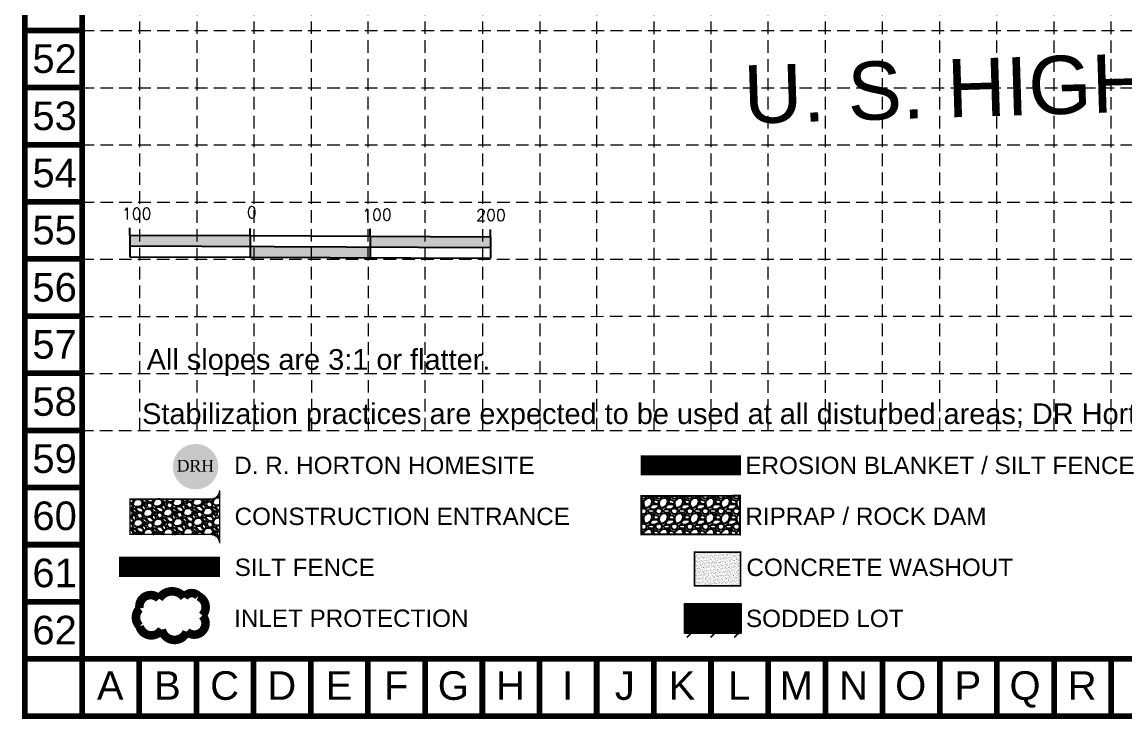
# Model space of a CAD drawing. Header units: feet. Extents: x 7707 to 9528, y 2602 to 5512.
# Drawn here: x 7707 to 8583, y 2602 to 3156 of the extents above; entities that cross this region are included whole.
import ezdxf
from ezdxf.enums import TextEntityAlignment as Align

# ---------------------------------------------------------------- set-up
doc = ezdxf.new("R2010")
doc.units = ezdxf.units.FT
doc.header["$LTSCALE"] = 0.4
doc.header["$MEASUREMENT"] = 0
doc.linetypes.add('ACAD_ISO02W100', pattern=[15, 12, -3])
doc.linetypes.add('HIDDEN', pattern=[0.375, 0.25, -0.125])
for name, color, linetype in [('BASE', 7, 'Continuous'), ('grid', 254, 'HIDDEN'), ('LEGEND', 7, 'Continuous'), ('LOT NUM', 7, 'Continuous')]:
    doc.layers.add(name, color=color, linetype=linetype)
doc.styles.add('DRHorton', font='dutcheb.ttf')
doc.styles.add('L120', font='simplex.shx', dxfattribs={"height": 4.8})
doc.styles.add("L200'", font='ARIAL.TTF', dxfattribs={"height": 0.001969})
doc.styles.get("Standard").update_dxf_attribs({"font": 'ARIAL.TTF'})

# ---------------------------------------------------------------- blocks, each defined once
blk = doc.blocks.new('washout')
at = {"layer": 'BASE'}
h = blk.add_hatch(dxfattribs=at)
h.set_pattern_fill('AR-SAND', color=30, scale=1.29438, style=0)
h.set_pattern_definition([(37.5, (1095.3101, -97.0785), (-0.0815373, 2.494042), [0, -1.9674576, 0, -2.200446, 0, -2.1033675]), (7.5, (1095.31, -97.0785), (2.290764, 3.652929), [0, -1.0613916, 0, -1.7733006, 0, -0.6795495]), (327.5, (1093.718, -97.0785), (4.030883, 0.007325), [0, -0.64719, 0, -2.329884, 0, -3.041793]), (317.5, (1093.718, -97.0785), (3.89107, 1.136046), [0, -0.323595, 0, -1.5273684, 0, -1.747413])])
h.paths.add_polyline_path([(44.3, 0), (44.3, 32.4), (0, 32.4), (0, 0)])
at = {"layer": 'BASE', "color": 30, "linetype": 'ACAD_ISO02W100', "const_width": 1.62}
blk.add_lwpolyline([(0, 0), (44.3, 0), (44.3, 32.4), (0, 32.4)], close=True, dxfattribs=at)
blk = doc.blocks.new('DRHorton')
h = blk.add_hatch(color=1)
h.paths.add_polyline_path([(78.7, 25.78, 1), (40.43, 25.78, 1)])
h.paths.add_polyline_path([(42.33, 17.91), (76.5, 17.91), (76.5, 34.87), (42.33, 34.87)], flags=24)
at = {"layer": 'BASE', "color": 176, "style": 'DRHorton'}
blk.add_text('DRH', height=9.814, dxfattribs=at).set_placement((59.39, 21.64), align=Align.CENTER)
blk = doc.blocks.new('A$C0E8E13EF')
h = blk.add_hatch(color=7)
h.paths.add_polyline_path([(101.82, 9.4), (101.85, 17.99), (6.44, 18.39), (6.4, 9.8)])
h.paths.add_polyline_path([(101.82, 9.4), (101.78, 0.8), (197.2, 0.4), (197.23, 9)])
h.paths.add_polyline_path([(197.27, 17.59), (197.23, 9), (292.65, 8.6), (292.69, 17.19)])
at = {"color": 7}
for p, q in [((6.44, 18.39), (6.36, 1.2)), ((6.44, 18.39), (6.46, 24.12)), ((6.44, 18.39), (101.85, 17.99)), ((101.85, 17.99), (101.78, 0.8)), ((101.85, 17.99), (101.88, 23.72)), ((101.85, 17.99), (292.69, 17.19)), ((197.27, 17.59), (197.2, 0.4)), ((197.27, 17.59), (197.29, 23.32)), ((292.69, 17.19), (292.71, 22.92)), ((6.4, 9.8), (292.65, 8.6)), ((292.69, 17.19), (292.61, 0)), ((6.36, 1.2), (101.78, 0.8)), ((101.78, 0.8), (292.61, 0))]:
    blk.add_line(p, q, dxfattribs=at)
at = {"color": 7, "style": 'L120'}
for s, p in [('100', (-0.03, 30.97)), ('0', (99.2, 31.95)), ('100', (190.8, 30.17)), ('200', (281.34, 29.79))]:
    blk.add_text(s, height=9.16, rotation=359.75988, dxfattribs=at).set_placement(p)

msp = doc.modelspace()

# ---------------------------------------------------------------- hatches: boundary and pattern name
at = {"layer": 'LEGEND'}
h = msp.add_hatch(dxfattribs=at)
h.set_pattern_fill('GRAVEL', color=4, scale=11.204733, angle=-43.93426, style=0)
h.set_pattern_definition([(184.078545, (-7868.3941, -4015.448), (-134.519353187, -10.42678821), [1.50744, -149.23682]), (141.0354448, (-7869.89774, -4015.5552), (104.601381257, -85.221633629), [2.586814, -256.0945285]), (88.576145, (-7871.9091, -4013.9285), (-4.827065468, -166.500370652), [1.823996, -180.5758295]), (223.339445, (-7876.9995, -4012.9138), (163.553058509, 153.604546957), [2.3556606, -233.2103524]), (248.899445, (-7878.7128, -4014.53054), (52.945703242, 135.698318865), [2.309912, -228.6815675]), (313.339445, (-7879.54437, -4016.68557), (-153.604546957, 163.553058509), [2.3556606, -233.2103524]), (353.7599448, (-7877.92764, -4018.39884), (-182.638229623, 20.375472897), [3.1152406, -308.4085736]), (28.3210448, (-7874.83085, -4018.73745), (227.515177491, 123.097025973), [2.941108, -291.169779]), (77.495345, (-7872.2418, -4017.34215), (36.513105466, 167.08985368), [2.363638, -234.000454]), (131.302145, (-7871.73, -4015.0346), (80.984162526, -93.585158854), [2.698458, -132.224394]), (178.4631448, (-7873.51107, -4013.0074), (-182.343514256, 4.532315733), [3.4896916, -345.479723]), (94.879845, (-7869.089, -4020.691), (-9.83735141, 102.8330709), [1.191074, -117.916858]), (127.534945, (-7869.19033, -4019.5042), (89.347678238, -117.202621601), [2.2660115, -224.3356775]), (181.065745, (-7870.571, -4017.707), (-7.77421, -8.0689386), [1.5845845, -14.261294]), (159.264345, (-7870.2028, -4016.1948), (55.89310367, -22.73315316), [0.85333, -84.47937]), (247.867145, (-7871.0009, -4015.8927), (15.25368963, 31.9810173), [1.206783, -59.132551]), (347.029545, (-7871.4555, -4017.0106), (39.75522676, -7.1847153), [1.960033, -63.3742254]), (117.630845, (-7869.5455, -4017.4505), (8.3636804, -23.6173418), [1.417298, -34.015182]), (332.455245, (-7875.68084, -4011.38365), (104.011944522, -53.535343874), [1.9854786, -196.562888]), (26.411945, (-7873.9204, -4012.3018), (-117.792006258, -57.6615204), [1.665707, -164.9046216]), (249.264345, (-7867.9907, -4015.8367), (22.73315316, 55.89310367), [1.706649, -83.626051]), (299.676245, (-7868.5949, -4017.4328), (-57.366812187, 101.948842595), [1.9854786, -196.562888]), (295.509745, (-7880.5009, -4016.3864), (-24.79631109, 55.00889223), [1.914665, -93.818616]), (250.840845, (-7879.6763, -4018.1144), (45.171693077, 127.629301637), [1.604271, -158.823085]), (22.867145, (-7875.6842, -4023.9834), (55.0089188, 24.7962526), [1.706649, -83.626051]), (333.419745, (-7874.11166, -4023.3202), (-135.99297281, 68.789014798), [1.8782605, -185.947289]), (25.509745, (-7879.638, -4020.174), (-55.00889223, -24.79631109), [0.957332, -94.775948]), (57.375645, (-7876.1683, -4023.517), (23.02791935, 40.04993952), [0.571329, -56.561815]), (122.029545, (-7875.8603, -4023.0357), (16.43262008, -31.39154747), [2.309912, -43.8883775]), (142.074745, (-7877.0854, -4021.07744), (88.463560914, -69.673143653), [2.140664, -211.92545]), (259.755845, (-7872.1552, -4017.7368), (7.47946496, 23.91208654), [1.615969, -38.783266]), (309.2229448, (-7872.4426, -4019.32697), (121.623430521, -148.299461169), [2.8212844, -279.3066784]), (17.011145, (-7870.6586, -4021.5126), (-86.695200756, -25.385724865), [1.1535945, -114.206187]), (46.065745, (-7869.555, -4021.175), (-0.2947284, 15.843144), [0.672284, -10.532449]), (76.322145, (-7877.0135, -4020.6799), (-22.143769405, -87.579362954), [1.556606, -154.104514]), (4.078545, (-7876.64545, -4019.1674), (134.519353187, 10.42678821), [3.01488, -147.72938]), (316.065745, (-7873.638, -4018.953), (15.843144, 0.2947284), [2.9132305, -8.291502]), (281.370545, (-7871.5403, -4020.9743), (-26.26979406, 134.224653413), [1.771625, -175.39075]), (210.120345, (-7871.191, -4022.7111), (-39.16576661, -24.50153851), [1.6314315, -79.9402546]), (163.7117448, (-7872.60214, -4023.5298), (-231.051887446, 67.020489224), [2.65625, -262.969181]), (131.4918448, (-7875.15178, -4022.7848), (-97.122006108, 109.13359744), [2.810136, -278.2031355])])
edge = h.paths.add_edge_path()
edge.add_line((7864.36, 2741.9), (7864.36, 2783.92))
edge.add_arc((7857.35, 2783.92), 7, -89.96094, 0, ccw=False)
edge.add_line((7857.36, 2776.92), (7793.17, 2776.91))
edge.add_line((7793.17, 2776.91), (7793.17, 2748.88))
edge.add_line((7793.17, 2748.88), (7857.35, 2748.9))
edge.add_arc((7857.35, 2741.9), 7, 0, 90.03906, ccw=False)
at = {"layer": 'LEGEND', "linetype": 'ACAD_ISO02W100'}
h = msp.add_hatch(dxfattribs=at)
h.set_pattern_fill('GRAVEL', color=240, scale=12.314887, style=0)
h.set_pattern_definition([(228.0128, (7322.9431, 2127.0124), (-98.5190767, -110.8340023), [1.6568, -164.02307]), (184.9697, (7321.8347, 2125.7809), (147.77866065, 12.31478025), [2.84311, -281.46814]), (132.5104, (7319.0023, 2125.5346), (123.1487588, -135.4638672), [2.00472, -198.46712]), (267.2737, (7314.1995, 2122.45586), (12.31483827, 246.2977498), [2.58906, -256.31662]), (292.8337, (7314.07634, 2119.86973), (-61.57455853, 147.7786035), [2.53878, -251.33913]), (357.2737, (7315.0615, 2117.5299), (-246.2977498, 12.31483827), [2.58906, -256.31662]), (37.6942, (7317.64765, 2117.40675), (-160.09362547, -123.14875492), [3.4239, -338.96541]), (72.2553, (7320.35693, 2119.5003), (86.2043437, 270.92747437), [3.23251, -320.01861]), (121.4296, (7321.3421, 2122.579), (-98.51919987, 160.09347388), [2.59783, -257.18501]), (175.2364, (7319.9875, 2124.7957), (135.463772, -12.314783), [2.96582, -145.32507]), (222.3974, (7317.0319, 2125.042), (-147.77873823, -135.46366288), [3.83545, -379.70954]), (138.8141, (7326.3912, 2122.3327), (-86.2042474, 73.8892908), [1.30908, -129.59995]), (171.4692, (7325.40603, 2123.19475), (160.0935139, -24.62987203), [2.49053, -246.56265]), (225, (7322.943, 2123.564), (-1e-15, -12.31489), [1.74158, -15.67429]), (203.1986, (7322.081, 2125.042), (61.5744332, 24.629791), [0.93788, -92.84951]), (291.8014, (7321.219, 2124.6725), (-12.314886, 36.9446653), [1.32635, -64.99135]), (30.9638, (7321.7116, 2123.441), (36.9446376, 24.6298052), [2.15423, -69.65329]), (161.5651, (7323.5588, 2124.5494), (24.62978, -12.314868), [1.55772, -37.38537]), (16.3895, (7314.07634, 2124.67254), (123.14890016, 36.94457215), [2.1822, -216.03816]), (70.3462, (7316.1699, 2125.2883), (-49.2594907, -135.4637867), [1.83074, -181.24322]), (293.1986, (7323.5588, 2127.0124), (-24.629791, 61.5744332), [1.87574, -91.91164]), (343.6105, (7324.2977, 2125.2883), (-123.14890016, 36.94457215), [2.1822, -216.03816]), (339.444, (7314.0763, 2117.0373), (-61.5744593, 24.6297253), [2.10437, -103.11408]), (294.7751, (7316.0467, 2116.2984), (-61.57434035, 135.4638025), [1.76322, -174.55913]), (66.8014, (7323.682, 2114.6975), (24.629791, 61.5744332), [1.87574, -91.91164]), (17.354, (7324.42084, 2116.4216), (-160.09355987, -49.25948153), [2.06436, -204.37078]), (69.444, (7317.6477, 2114.6975), (-24.6297253, -61.5744593), [1.05218, -104.16626]), (101.3099, (7322.943, 2114.6975), (-12.314858, 49.2595585), [0.62794, -62.16591]), (165.9638, (7322.82, 2115.3132), (36.944669, -12.3148634), [2.53878, -48.2368]), (186.009, (7320.3569, 2115.929), (123.14887, 12.3148789), [2.35276, -232.92283]), (303.6901, (7321.7116, 2122.3327), (-12.314904, 24.629769), [1.77608, -42.62588]), (353.1572, (7322.69676, 2120.8549), (209.35307643, -24.6298731), [3.10081, -306.98013]), (60.9454, (7325.7755, 2120.4855), (-49.2595496, -86.2042159), [1.26789, -125.52163]), (90, (7326.391, 2121.594), (-12.31489, 12.31489), [0.73889, -11.576]), (120.2564, (7320.1106, 2116.2984), (49.25948626, -86.2042414), [1.71083, -169.37305]), (48.0128, (7319.2486, 2117.7762), (98.5190767, 110.8340023), [3.31359, -162.36627]), (0, (7321.465, 2120.239), (12.31489, 12.31489), [3.20187, -9.11302]), (325.3048, (7324.66714, 2120.2392), (-123.1488024, 86.2043172), [1.94716, -192.7683]), (254.0546, (7326.268, 2119.1308), (-12.314886, -49.2595508), [1.79307, -87.86066]), (207.646, (7325.7755, 2117.40675), (-233.98280722, -123.14896807), [2.91943, -289.02393]), (175.4261, (7323.18935, 2116.0521), (-160.09354188, 12.31482329), [3.08856, -305.76725])])
h.paths.add_polyline_path([(8199.19, 2748.95), (8277.56, 2748.81), (8277.56, 2779.59), (8199.19, 2779.47)])
at = {"layer": 'LEGEND'}
h = msp.add_hatch(dxfattribs=at)
h.set_pattern_fill('ANSI31', color=2, scale=5.323239, style=0)
h.set_pattern_definition([(45, (8179.43255, 2614.55933), (-0.4705123, 0.4705123), [])])
h.paths.add_polyline_path([(8233.4, 2693.45), (8233.4, 2692.11), (8233.4, 2670.77), (8278.42, 2670.77), (8278.42, 2693.45)])
h = msp.add_hatch(dxfattribs=at)
h.set_pattern_fill('ANSI31', color=2, scale=106.464789, style=0)
h.set_pattern_definition([(45, (8179.433, 2611.067), (-9.4102, 9.4102), [])])
h.paths.add_polyline_path([(8233.4, 2689.96), (8233.4, 2688.62), (8233.4, 2667.28), (8278.42, 2667.28), (8278.42, 2689.96)])

# ---------------------------------------------------------------- linework, layer by layer
at = {"layer": 'BASE', "const_width": 4.54}
for points in [[(9525.7, 2604.55), (9525.7, 5510.1), (7709.73, 5510.1), (7709.73, 2604.55)], [(9480.3, 2649.95), (9480.3, 5464.7), (7755.13, 5464.7), (7755.13, 2649.95)]]:
    msp.add_lwpolyline(points, close=True, dxfattribs=at)
for points in [[(7755.13, 3149.34), (7709.73, 3149.34)], [(7755.13, 3103.94), (7709.73, 3103.94)], [(7755.13, 3058.54), (7709.73, 3058.54)], [(7755.13, 3013.14), (7709.73, 3013.14)], [(7755.13, 2967.75), (7709.73, 2967.75)], [(7755.13, 2922.35), (7709.73, 2922.35)], [(7755.13, 2876.95), (7709.73, 2876.95)], [(7755.13, 2831.55), (7709.73, 2831.55)], [(7755.13, 2786.15), (7709.73, 2786.15)], [(7755.13, 2740.75), (7709.73, 2740.75)], [(7755.13, 2695.35), (7709.73, 2695.35)], [(7755.13, 2649.95), (7709.73, 2649.95)], [(7755.13, 2649.95), (7755.13, 2604.55)], [(7800.53, 2649.95), (7800.53, 2604.55)], [(7845.93, 2649.95), (7845.93, 2604.55)], [(7891.33, 2649.95), (7891.33, 2604.55)], [(7936.73, 2649.95), (7936.73, 2604.55)], [(7982.13, 2649.95), (7982.13, 2604.55)], [(8027.53, 2649.95), (8027.53, 2604.55)], [(8072.93, 2649.95), (8072.93, 2604.55)], [(8118.33, 2649.95), (8118.33, 2604.55)], [(8163.73, 2649.95), (8163.73, 2604.55)], [(8209.12, 2649.95), (8163.73, 2649.95)], [(8209.12, 2649.95), (8209.12, 2604.55)], [(8254.52, 2649.95), (8254.52, 2604.55)], [(8299.92, 2649.95), (8299.92, 2604.55)], [(8345.32, 2649.95), (8345.32, 2604.55)], [(8390.72, 2649.95), (8390.72, 2604.55)], [(8436.12, 2649.95), (8436.12, 2604.55)], [(8481.52, 2649.95), (8481.52, 2604.55)], [(8526.92, 2649.95), (8526.92, 2604.55)], [(8572.32, 2649.95), (8572.32, 2604.55)]]:
    msp.add_lwpolyline(points, dxfattribs=at)
at = {"layer": 'grid', "color": 252, "linetype": 'HIDDEN', "lineweight": 0, "ltscale": 100}
for p, q in [((8345.32, 2831.47), (8345.32, 5464.7)), ((8390.72, 2831.46), (8390.72, 5464.7)), ((8436.12, 2831.45), (8436.12, 5464.7)), ((8481.52, 2831.45), (8481.52, 5464.7)), ((8526.92, 2831.44), (8526.92, 5464.7)), ((8572.32, 2831.43), (8572.32, 5464.7)), ((7800.95, 2831.55), (7800.7, 5463)), ((7846.54, 2831.55), (7845.97, 5462.98)), ((7891.8, 2831.54), (7891.38, 5462.86)), ((7937.44, 2831.53), (7936.72, 5462.79)), ((7982.43, 2831.53), (7982.24, 5463.14)), ((8027.55, 2831.52), (8027.69, 5463.05)), ((8073.29, 2831.51), (8073.04, 5462.89)), ((8118.85, 2831.5), (8118.39, 5462.93)), ((8163.89, 2831.5), (8163.9, 5462.9)), ((8209.41, 2831.49), (8209.36, 5462.89)), ((8254.53, 2831.48), (8254.62, 5462.88)), ((8299.94, 2831.48), (8300.22, 5462.82)), ((7754.7, 3149.19), (9479.87, 3149.19)), ((7754.7, 3103.79), (9479.87, 3103.79)), ((7754.7, 3058.39), (9479.87, 3058.39)), ((7754.7, 3012.99), (9479.87, 3012.99)), ((7754.46, 2967.63), (9478.43, 2967.53)), ((7754.14, 2922.1), (9478.43, 2922.41)), ((7754.29, 2876.8), (9478.6, 2876.68)), ((7754.3, 2831.56), (9478.54, 2831.29))]:
    msp.add_line(p, q, dxfattribs=at)
at = {"layer": 'LEGEND', "color": 84, "const_width": 16}
msp.add_lwpolyline([(8198.78, 2803.83), (8278.34, 2803.83)], dxfattribs=at)
at = {"layer": 'LEGEND', "color": 4, "const_width": 1.12}
msp.add_lwpolyline([(7864.36, 2741.9), (7864.36, 2783.92, -0.414014), (7857.36, 2776.92), (7793.17, 2776.91), (7793.17, 2748.88), (7857.35, 2748.9, -0.414413)], format="xyb", close=True, dxfattribs=at)
at = {"layer": 'LEGEND', "color": 240, "linetype": 'ACAD_ISO02W100', "const_width": 1.54}
msp.add_lwpolyline([(8199.19, 2748.95), (8277.56, 2748.81), (8277.56, 2779.59), (8199.19, 2779.47)], close=True, dxfattribs=at)
at = {"layer": 'LEGEND', "color": 200, "const_width": 16}
msp.add_lwpolyline([(7784.38, 2723.16), (7864.68, 2723.16)], dxfattribs=at)
at = {"layer": 'LEGEND', "color": 170, "ltscale": 100, "const_width": 6.81}
msp.add_lwpolyline([(7816.25, 2697.72, 0.520567), (7816.25, 2697.72, 0.765195), (7800.84, 2689.97, 0.417879), (7800.74, 2676.01, 0.6649), (7818.35, 2673.32, 0.744833), (7838.21, 2671.66, 0.975642), (7850.58, 2684.43, 0.520567), (7847.5, 2699.83, 0.520567), (7836.21, 2698.8, 0.540264), (7816.25, 2697.72)], format="xyb", close=True, dxfattribs=at)
at = {"layer": 'LEGEND', "color": 2}
msp.add_lwpolyline([(8233.4, 2692.11), (8233.4, 2670.77), (8278.42, 2670.77), (8278.42, 2693.45), (8233.4, 2693.45)], close=True, dxfattribs=at)

# ---------------------------------------------------------------- block references
at = {"color": 250}
msp.add_blockref('A$C0E8E13EF', (7786.69, 2968.28), dxfattribs=at)
at = {"layer": 'LEGEND'}
for name, p, xscale, yscale, zscale in [('DRHorton', (7788.97, 2778.38), 0.944999999994252, 0.9449999999947067, 0.9449999999945009), ('washout', (8241.4, 2708), 0.8234692293517583, 0.8234692293517583, 0.8234692293516177)]:
    msp.add_blockref(name, p, dxfattribs=dict(at, xscale=xscale, yscale=yscale, zscale=zscale))

# ---------------------------------------------------------------- texts
at = {"layer": 'BASE'}
for s, p in [('52', (7733.31, 3126.89)), ('53', (7733.31, 3081.49)), ('54', (7733.31, 3036.09)), ('55', (7733.31, 2990.7)), ('56', (7733.31, 2945.3)), ('57', (7733.31, 2899.9)), ('58', (7733.31, 2854.5)), ('59', (7733.31, 2809.1)), ('60', (7733.31, 2763.7)), ('61', (7733.31, 2718.3)), ('62', (7733.31, 2672.9)), ('A', (7777.49, 2628.83)), ('B', (7822.89, 2628.83)), ('C', (7868.29, 2628.83)), ('D', (7913.69, 2628.83)), ('E', (7959.09, 2628.83)), ('F', (8004.49, 2628.83)), ('G', (8049.89, 2628.83)), ('H', (8095.29, 2628.83)), ('I', (8140.68, 2628.83)), ('J', (8186.08, 2628.83)), ('K', (8231.48, 2628.83)), ('L', (8276.88, 2628.83)), ('M', (8322.28, 2628.83)), ('N', (8367.68, 2628.83)), ('O', (8413.08, 2628.83)), ('P', (8458.48, 2628.83)), ('Q', (8503.88, 2628.83)), ('R', (8549.28, 2628.83))]:
    msp.add_text(s, height=22.7, dxfattribs=at).set_placement(p, align=Align.MIDDLE_CENTER)
at = {"layer": 'BASE', "color": 7, "style": "L200'"}
for s, height, p in [('All slopes are 3:1 or flatter.', 16.4245, (7806.44, 2879.69)), ('Stabilization practices are expected to be used at all disturbed areas; DR Horton lots are the disturbed area.', 16.42454, (7802.8, 2836.58))]:
    msp.add_text(s, height=height, dxfattribs=at).set_placement(p)
at = {"layer": 'LEGEND', "style": "L200'"}
for s, height, p in [('EROSION BLANKET / SILT FENCE', 13.7806, (8281.77, 2796.88)), ('D. R. HORTON HOMESITE', 13.7806, (7875.93, 2796.89)), ('CONSTRUCTION ENTRANCE', 13.7806, (7876.21, 2756.36)), ('RIPRAP / ROCK DAM', 13.7806, (8281.82, 2756.48)), ('SILT FENCE', 13.781, (7876.29, 2715.89)), ('CONCRETE WASHOUT', 13.7806, (8282.63, 2715.88)), ('INLET PROTECTION', 13.7806, (7875.86, 2675.43)), ('SODDED LOT', 13.781, (8282.27, 2675.29))]:
    msp.add_text(s, height=height, dxfattribs=at).set_placement(p)
at = {"layer": 'LOT NUM', "color": 7}
msp.add_text('U. S. HIGHWAY NO. 380', height=46.2477, rotation=1.7439, dxfattribs=at).set_placement((8280.39, 3098.38), align=Align.MIDDLE_LEFT)

doc.saveas('drawing.dxf')
